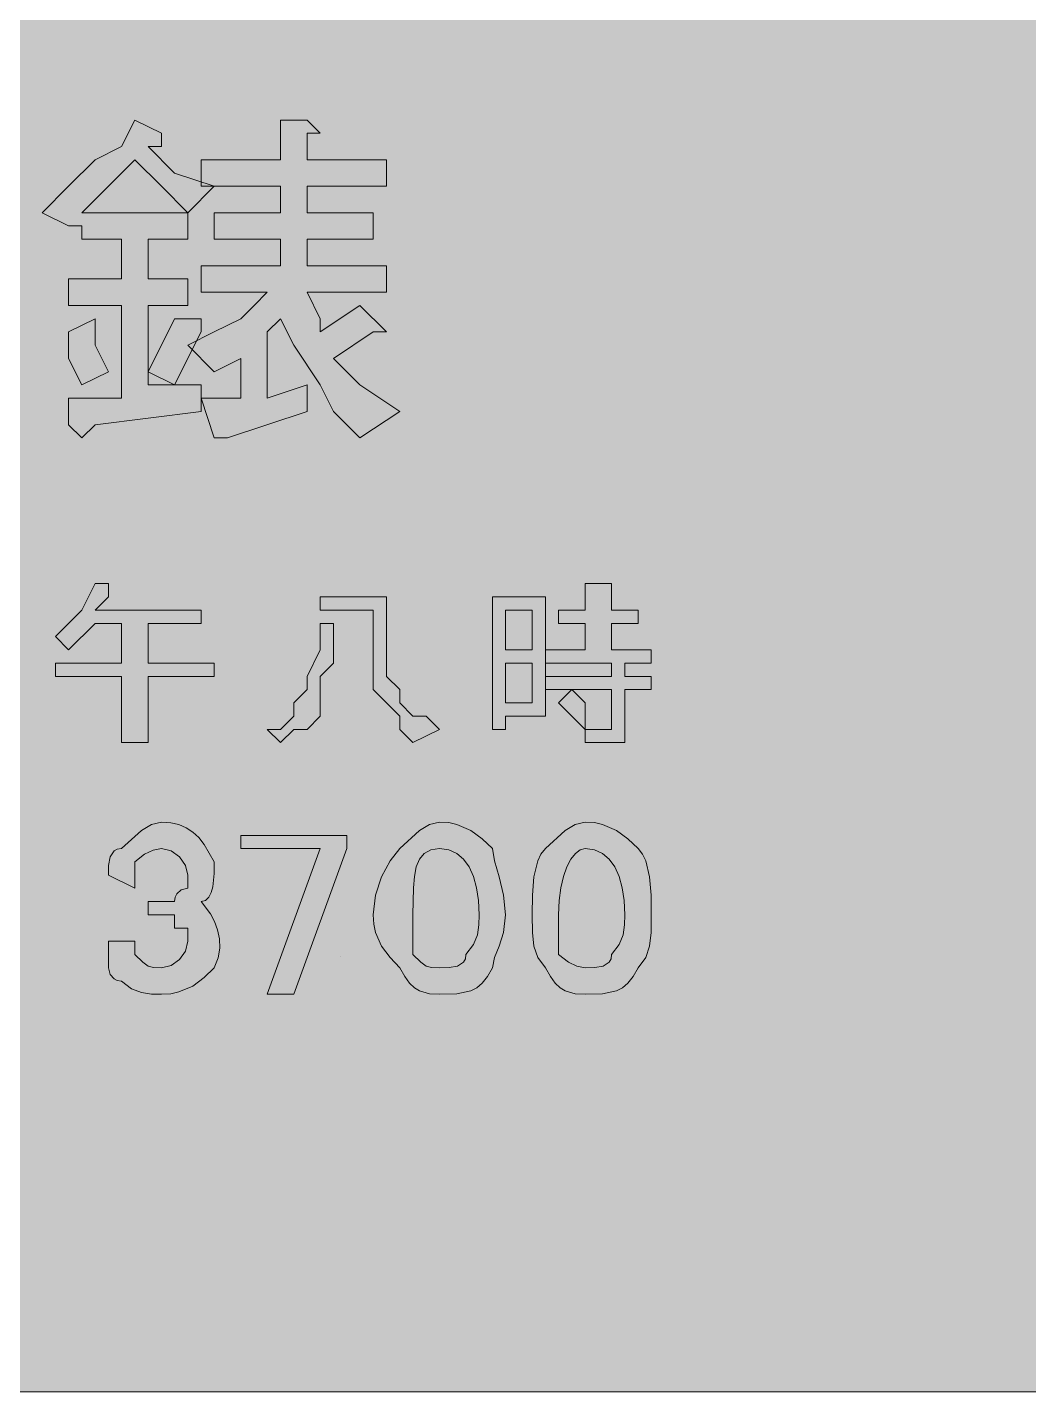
# Model space of a CAD drawing. Header units: metres. Extents: x 10 to 558, y 12 to 259.
# Drawn here: x 363.6 to 454.4, y 12 to 135.6 of the extents above; entities that cross this region are included whole.
import ezdxf

# ---------------------------------------------------------------- set-up
doc = ezdxf.new("R2010")
doc.units = ezdxf.units.M
for name, color, linetype, true_color in [('FILL_BLUE_0000FF', 7, 'Continuous', 0x0000ff), ('FILL_WHITE_FFFFFF', 7, 'Continuous', 0xffffff), ('STROKE_WHITE_FFFFFF', 7, 'Continuous', 0xffffff)]:
    doc.layers.add(name, color=color, linetype=linetype, true_color=true_color)

msp = doc.modelspace()

# ---------------------------------------------------------------- hatches: boundary and pattern name
at = {"layer": 'FILL_BLUE_0000FF', "true_color": 0x0000ff}
h = msp.add_hatch(color=7, dxfattribs=at)
h.dxf.hatch_style = 1
h.paths.add_polyline_path([(552.54, 259.18), (553.8, 259.05), (554.83, 258.69), (555.75, 258), (557.14, 256.39), (557.56, 255.68), (557.85, 255), (558.11, 253.61), (558.15, 252), (558.15, 19.2), (558.15, 15.6), (557.75, 15.55), (557.44, 15.39), (556.95, 14.85), (556.46, 14.08), (555.75, 13.2), (554.83, 12.51), (553.8, 12.15), (552.54, 12.02), (550.95, 12), (16.95, 12), (13.35, 12), (12.6, 12.6), (11.83, 13.01), (10.95, 13.2), (10.26, 14.81), (9.9, 16.2), (9.77, 17.59), (9.75, 19.2), (9.75, 252), (9.75, 255.6), (10.35, 256.35), (10.76, 257.12), (10.95, 258), (11.83, 258.19), (12.6, 258.6), (13.35, 259.2), (16.95, 259.2), (550.95, 259.2), (552.54, 259.18)])
at = {"layer": 'FILL_WHITE_FFFFFF', "true_color": 0xffffff}
h = msp.add_hatch(color=7, dxfattribs=at)
h.dxf.hatch_style = 1
h.paths.add_polyline_path([(374.55, 116.4), (374.55, 112.8), (378.15, 112.8), (378.15, 110.4), (374.55, 110.4), (374.55, 103.2), (379.35, 103.2), (379.35, 100.8), (369.75, 99.6), (368.55, 98.4), (367.35, 99.6), (367.35, 102), (372.15, 102), (372.15, 110.4), (367.35, 110.4), (367.35, 112.8), (372.15, 112.8), (372.15, 116.4), (368.55, 116.4), (368.55, 117.6), (367.35, 117.6), (364.95, 118.8), (367.35, 121.2), (369.75, 123.6), (372.15, 124.8), (373.35, 127.2), (375.75, 126), (375.75, 124.8), (374.55, 124.8), (376.95, 122.4), (380.55, 121.2), (378.15, 118.8), (378.15, 116.4), (374.55, 116.4)])
h.paths.add_polyline_path([(375.75, 121.2), (373.35, 123.6), (370.95, 121.2), (368.55, 118.8), (378.15, 118.8), (375.75, 121.2)], flags=16)
h = msp.add_hatch(color=7, dxfattribs=at)
h.dxf.hatch_style = 1
h.paths.add_polyline_path([(386.55, 123.6), (386.55, 127.2), (388.95, 127.2), (390.15, 126), (388.95, 126), (388.95, 123.6), (396.15, 123.6), (396.15, 121.2), (388.95, 121.2), (388.95, 118.8), (394.95, 118.8), (394.95, 116.4), (388.95, 116.4), (388.95, 114), (396.15, 114), (396.15, 111.6), (388.95, 111.6), (390.15, 109.2), (390.15, 108), (393.75, 110.4), (396.15, 108), (394.95, 108), (391.35, 105.6), (393.75, 103.2), (397.35, 100.8), (393.75, 98.4), (391.35, 100.8), (390.15, 103.2), (387.75, 106.8), (386.55, 109.2), (385.35, 108), (385.35, 102), (388.95, 103.2), (388.95, 100.8), (381.75, 98.4), (380.55, 98.4), (379.35, 102), (382.95, 102), (382.95, 105.6), (380.55, 104.4), (378.15, 106.8), (380.55, 108), (382.95, 109.2), (384.15, 110.4), (385.35, 111.6), (379.35, 111.6), (379.35, 114), (386.55, 114), (386.55, 116.4), (380.55, 116.4), (380.55, 118.8), (386.55, 118.8), (386.55, 121.2), (379.35, 121.2), (379.35, 123.6), (386.55, 123.6)])
h = msp.add_hatch(color=7, dxfattribs=at)
h.dxf.hatch_style = 1
h.paths.add_polyline_path([(369.75, 106.8), (370.95, 104.4), (368.55, 103.2), (367.35, 105.6), (367.35, 108), (369.75, 109.2), (369.75, 106.8)])
h = msp.add_hatch(color=7, dxfattribs=at)
h.dxf.hatch_style = 1
h.paths.add_polyline_path([(376.95, 109.2), (379.35, 109.2), (379.35, 108), (376.95, 103.2), (374.55, 104.4), (376.95, 109.2)])
h = msp.add_hatch(color=7, dxfattribs=at)
h.dxf.hatch_style = 1
h.paths.add_polyline_path([(368.55, 82.8), (369.75, 85.2), (370.95, 85.2), (370.95, 84), (369.75, 82.8), (379.35, 82.8), (379.35, 81.6), (374.55, 81.6), (374.55, 78), (380.55, 78), (380.55, 76.8), (374.55, 76.8), (374.55, 70.8), (372.15, 70.8), (372.15, 76.8), (366.15, 76.8), (366.15, 78), (372.15, 78), (372.15, 81.6), (369.75, 81.6), (367.35, 79.2), (366.15, 80.4), (368.55, 82.8)])
h = msp.add_hatch(color=7, dxfattribs=at)
h.dxf.hatch_style = 1
h.paths.add_polyline_path([(414.15, 81.6), (411.75, 81.6), (411.75, 82.8), (414.15, 82.8), (414.15, 85.2), (415.35, 85.2), (416.55, 85.2), (416.55, 84), (416.55, 82.8), (418.95, 82.8), (418.95, 81.6), (416.55, 81.6), (416.55, 79.2), (420.15, 79.2), (420.15, 78), (417.75, 78), (417.75, 76.8), (420.15, 76.8), (420.15, 75.6), (417.75, 75.6), (417.75, 72), (417.75, 70.8), (416.55, 70.8), (415.35, 70.8), (414.15, 70.8), (414.15, 72), (415.35, 72), (416.55, 72), (416.55, 73.2), (416.55, 75.6), (410.55, 75.6), (410.55, 76.8), (416.55, 76.8), (416.55, 78), (410.55, 78), (410.55, 79.2), (414.15, 79.2), (414.15, 81.6)])
h = msp.add_hatch(color=7, dxfattribs=at)
h.dxf.hatch_style = 1
h.paths.add_polyline_path([(396.15, 84), (396.15, 81.6), (396.15, 80.4), (396.15, 79.2), (396.15, 76.8), (397.35, 75.6), (397.35, 74.4), (398.55, 73.2), (399.75, 73.2), (400.95, 72), (398.55, 70.8), (397.35, 72), (397.35, 73.2), (396.15, 74.4), (394.95, 75.6), (394.95, 76.8), (394.95, 78), (394.95, 79.2), (394.95, 81.6), (394.95, 82.8), (390.15, 82.8), (390.15, 84), (396.15, 84)])
h = msp.add_hatch(color=7, dxfattribs=at)
h.dxf.hatch_style = 1
h.paths.add_polyline_path([(409.35, 73.2), (406.95, 73.2), (406.95, 72), (405.75, 72), (405.75, 73.2), (405.75, 84), (410.55, 84), (410.55, 73.2), (409.35, 73.2)])
h.paths.add_polyline_path([(406.95, 82.8), (406.95, 79.2), (409.35, 79.2), (409.35, 82.8), (406.95, 82.8)], flags=16)
h.paths.add_polyline_path([(409.35, 78), (406.95, 78), (406.95, 74.4), (409.35, 74.4), (409.35, 78)], flags=16)
h = msp.add_hatch(color=7, dxfattribs=at)
h.dxf.hatch_style = 1
h.paths.add_polyline_path([(386.55, 72), (387.75, 73.2), (387.75, 74.4), (388.95, 75.6), (388.95, 76.8), (390.15, 79.2), (390.15, 80.4), (390.15, 81.6), (391.35, 81.6), (391.35, 79.2), (391.35, 78), (390.15, 76.8), (390.15, 74.4), (390.15, 73.2), (388.95, 72), (387.75, 72), (386.55, 70.8), (385.35, 72), (386.55, 72)])
h = msp.add_hatch(color=7, dxfattribs=at)
h.dxf.hatch_style = 1
h.paths.add_polyline_path([(414.15, 74.4), (414.15, 73.2), (414.15, 72), (412.95, 73.2), (411.75, 74.4), (412.95, 75.6), (414.15, 74.4)])
h = msp.add_hatch(color=7, dxfattribs=at)
h.dxf.hatch_style = 1
h.paths.add_polyline_path([(378.15, 54), (376.95, 54), (376.95, 55.2), (374.55, 55.2), (374.55, 56.4), (376.95, 56.4), (377, 56.8), (377.14, 57.09), (377.55, 57.45), (378.15, 57.6), (378.15, 58.8), (377.94, 59.68), (377.4, 60.45), (376.63, 60.99), (375.75, 61.2), (375, 61.05), (374.23, 60.69), (373.35, 60), (373.35, 58.8), (373.35, 57.6), (370.95, 58.8), (370.97, 59.68), (371.1, 60.45), (371.46, 60.99), (371.75, 61.15), (372.15, 61.2), (373.95, 62.85), (374.85, 63.39), (375.75, 63.6), (376.6, 63.54), (377.34, 63.37), (378.01, 63.09), (378.6, 62.7), (379.14, 62.19), (379.63, 61.57), (380.55, 60), (380.53, 58.93), (380.4, 57.75), (380.26, 57.22), (380.04, 56.79), (379.75, 56.51), (379.35, 56.4), (380.21, 55.29), (380.57, 54.61), (380.85, 53.85), (381.01, 53.04), (381.04, 52.18), (380.89, 51.3), (380.55, 50.4), (379.63, 49.52), (378.6, 48.75), (377.34, 48.21), (376.6, 48.05), (375.75, 48), (374.85, 48.02), (373.95, 48.15), (373.05, 48.51), (372.15, 49.2), (371.75, 49.25), (371.46, 49.39), (371.1, 49.8), (370.95, 50.4), (370.95, 52.8), (373.35, 52.8), (373.35, 51.6), (374.06, 50.91), (374.55, 50.55), (375.04, 50.42), (375.75, 50.4), (376.63, 50.61), (377.4, 51.15), (377.94, 51.92), (378.15, 52.8), (378.15, 54)])
h = msp.add_hatch(color=7, dxfattribs=at)
h.dxf.hatch_style = 1
h.paths.add_polyline_path([(395.7, 58.65), (396.47, 60.09), (397.35, 61.2), (399.15, 62.85), (400.05, 63.39), (400.95, 63.6), (401.8, 63.55), (402.54, 63.39), (403.8, 62.85), (404.83, 62.08), (405.75, 61.2), (405.94, 60.09), (406.35, 58.65), (406.76, 56.98), (406.95, 55.2), (406.76, 53.61), (406.35, 52.35), (405.94, 51.32), (405.75, 50.4), (405.3, 49.61), (404.83, 49.01), (404.34, 48.59), (403.8, 48.3), (402.54, 48.04), (400.95, 48), (400.05, 48.04), (399.15, 48.3), (398.7, 48.59), (398.25, 49.01), (397.8, 49.61), (397.35, 50.4), (396.47, 51.32), (395.7, 52.35), (395.16, 53.61), (395, 54.35), (394.95, 55.2), (395.16, 56.98), (395.7, 58.65)])
h.paths.add_polyline_path([(402.6, 50.55), (403.14, 50.91), (403.3, 51.2), (403.35, 51.6), (404.04, 52.5), (404.4, 53.4), (404.53, 54.3), (404.55, 55.2), (404.49, 56.49), (404.32, 57.66), (404.04, 58.68), (403.65, 59.55), (403.14, 60.25), (402.52, 60.77), (401.79, 61.09), (400.95, 61.2), (400.16, 61.09), (399.56, 60.77), (399.14, 60.25), (398.85, 59.55), (398.68, 58.68), (398.59, 57.66), (398.55, 55.2), (398.55, 51.6), (399.26, 50.91), (399.75, 50.55), (400.24, 50.42), (400.95, 50.4), (401.83, 50.42), (402.6, 50.55)], flags=16)
h = msp.add_hatch(color=7, dxfattribs=at)
h.dxf.hatch_style = 1
h.paths.add_polyline_path([(409.5, 58.65), (409.86, 60.09), (410.15, 60.7), (410.55, 61.2), (412.35, 62.85), (413.25, 63.39), (414.15, 63.6), (415, 63.55), (415.74, 63.39), (417, 62.85), (418.03, 62.08), (418.95, 61.2), (419.35, 60.7), (419.64, 60.09), (420, 58.65), (420.13, 56.98), (420.15, 55.2), (420.13, 53.61), (420, 52.35), (419.64, 51.32), (418.95, 50.4), (418.5, 49.61), (418.03, 49.01), (417.54, 48.59), (417, 48.3), (415.74, 48.04), (414.15, 48), (413.25, 48.04), (412.35, 48.3), (411.9, 48.59), (411.45, 49.01), (411, 49.61), (410.55, 50.4), (409.86, 51.32), (409.5, 52.35), (409.37, 53.61), (409.35, 55.2), (409.37, 56.98), (409.5, 58.65)])
h.paths.add_polyline_path([(415.8, 50.55), (416.34, 50.91), (416.5, 51.2), (416.55, 51.6), (417.24, 52.5), (417.6, 53.4), (417.73, 54.3), (417.75, 55.2), (417.69, 56.49), (417.52, 57.66), (417.24, 58.68), (416.85, 59.55), (416.34, 60.25), (415.72, 60.77), (414.99, 61.09), (414.15, 61.2), (413.7, 61.09), (413.27, 60.77), (412.86, 60.25), (412.5, 59.55), (412.19, 58.68), (411.96, 57.66), (411.8, 56.49), (411.75, 55.2), (411.75, 51.6), (412.63, 50.91), (413.4, 50.55), (414.15, 50.4), (415.03, 50.42), (415.8, 50.55)], flags=16)
h = msp.add_hatch(color=7, dxfattribs=at)
h.dxf.hatch_style = 1
h.paths.add_polyline_path([(390.15, 61.2), (382.95, 61.2), (382.95, 62.4), (392.55, 62.4), (392.55, 61.2), (387.75, 48), (385.35, 48), (390.15, 61.2)])

# ---------------------------------------------------------------- linework, layer by layer
at = {"layer": 'FILL_BLUE_0000FF', "lineweight": 0, "true_color": 0x0000ff}
msp.add_lwpolyline([(16.95, 259.2), (550.95, 259.2), (552.54, 259.18), (553.8, 259.05), (554.83, 258.69), (555.75, 258), (557.14, 256.39), (557.56, 255.68), (557.85, 255), (558.11, 253.61), (558.15, 252), (558.15, 19.2), (558.15, 15.6), (557.75, 15.55), (557.44, 15.39), (556.95, 14.85), (556.46, 14.08), (555.75, 13.2), (554.83, 12.51), (553.8, 12.15), (552.54, 12.02), (550.95, 12), (16.95, 12)], dxfattribs=at)
at = {"layer": 'FILL_WHITE_FFFFFF', "lineweight": 0, "true_color": 0xffffff}
for points in [[(374.55, 116.4), (374.55, 112.8), (378.15, 112.8), (378.15, 110.4), (374.55, 110.4), (374.55, 103.2), (379.35, 103.2), (379.35, 100.8), (369.75, 99.6), (368.55, 98.4), (367.35, 99.6), (367.35, 102), (372.15, 102), (372.15, 110.4), (367.35, 110.4), (367.35, 112.8), (372.15, 112.8), (372.15, 116.4), (368.55, 116.4), (368.55, 117.6), (367.35, 117.6), (364.95, 118.8), (367.35, 121.2), (369.75, 123.6), (372.15, 124.8), (373.35, 127.2), (375.75, 126), (375.75, 124.8), (374.55, 124.8), (376.95, 122.4), (380.55, 121.2), (378.15, 118.8), (378.15, 116.4)], [(386.55, 123.6), (386.55, 127.2), (388.95, 127.2), (390.15, 126), (388.95, 126), (388.95, 123.6), (396.15, 123.6), (396.15, 121.2), (388.95, 121.2), (388.95, 118.8), (394.95, 118.8), (394.95, 116.4), (388.95, 116.4), (388.95, 114), (396.15, 114), (396.15, 111.6), (388.95, 111.6), (390.15, 109.2), (390.15, 108), (393.75, 110.4), (396.15, 108), (394.95, 108), (391.35, 105.6), (393.75, 103.2), (397.35, 100.8), (393.75, 98.4), (391.35, 100.8), (390.15, 103.2), (387.75, 106.8), (386.55, 109.2), (385.35, 108), (385.35, 102), (388.95, 103.2), (388.95, 100.8), (381.75, 98.4), (380.55, 98.4), (379.35, 102), (382.95, 102), (382.95, 105.6), (380.55, 104.4), (378.15, 106.8), (380.55, 108), (382.95, 109.2), (384.15, 110.4), (385.35, 111.6), (379.35, 111.6), (379.35, 114), (386.55, 114), (386.55, 116.4), (380.55, 116.4), (380.55, 118.8), (386.55, 118.8), (386.55, 121.2), (379.35, 121.2), (379.35, 123.6)], [(375.75, 121.2), (373.35, 123.6), (370.95, 121.2), (368.55, 118.8), (378.15, 118.8)], [(369.75, 106.8), (370.95, 104.4), (368.55, 103.2), (367.35, 105.6), (367.35, 108), (369.75, 109.2)], [(376.95, 109.2), (379.35, 109.2), (379.35, 108), (376.95, 103.2), (374.55, 104.4)], [(368.55, 82.8), (369.75, 85.2), (370.95, 85.2), (370.95, 84), (369.75, 82.8), (379.35, 82.8), (379.35, 81.6), (374.55, 81.6), (374.55, 78), (380.55, 78), (380.55, 76.8), (374.55, 76.8), (374.55, 70.8), (372.15, 70.8), (372.15, 76.8), (366.15, 76.8), (366.15, 78), (372.15, 78), (372.15, 81.6), (369.75, 81.6), (367.35, 79.2), (366.15, 80.4)], [(414.15, 81.6), (411.75, 81.6), (411.75, 82.8), (414.15, 82.8), (414.15, 85.2), (415.35, 85.2), (416.55, 85.2), (416.55, 84), (416.55, 82.8), (418.95, 82.8), (418.95, 81.6), (416.55, 81.6), (416.55, 79.2), (420.15, 79.2), (420.15, 78), (417.75, 78), (417.75, 76.8), (420.15, 76.8), (420.15, 75.6), (417.75, 75.6), (417.75, 72), (417.75, 70.8), (416.55, 70.8), (415.35, 70.8), (414.15, 70.8), (414.15, 72), (415.35, 72), (416.55, 72), (416.55, 73.2), (416.55, 75.6), (410.55, 75.6), (410.55, 76.8), (416.55, 76.8), (416.55, 78), (410.55, 78), (410.55, 79.2), (414.15, 79.2)], [(396.15, 84), (396.15, 81.6), (396.15, 80.4), (396.15, 79.2), (396.15, 76.8), (397.35, 75.6), (397.35, 74.4), (398.55, 73.2), (399.75, 73.2), (400.95, 72), (398.55, 70.8), (397.35, 72), (397.35, 73.2), (396.15, 74.4), (394.95, 75.6), (394.95, 76.8), (394.95, 78), (394.95, 79.2), (394.95, 81.6), (394.95, 82.8), (390.15, 82.8), (390.15, 84)], [(409.35, 73.2), (406.95, 73.2), (406.95, 72), (405.75, 72), (405.75, 73.2), (405.75, 84), (410.55, 84), (410.55, 73.2)], [(386.55, 72), (387.75, 73.2), (387.75, 74.4), (388.95, 75.6), (388.95, 76.8), (390.15, 79.2), (390.15, 80.4), (390.15, 81.6), (391.35, 81.6), (391.35, 79.2), (391.35, 78), (390.15, 76.8), (390.15, 74.4), (390.15, 73.2), (388.95, 72), (387.75, 72), (386.55, 70.8), (385.35, 72)], [(406.95, 82.8), (406.95, 79.2), (409.35, 79.2), (409.35, 82.8)], [(409.35, 78), (406.95, 78), (406.95, 74.4), (409.35, 74.4)], [(414.15, 74.4), (414.15, 73.2), (414.15, 72), (412.95, 73.2), (411.75, 74.4), (412.95, 75.6)], [(378.15, 54), (376.95, 54), (376.95, 55.2), (374.55, 55.2), (374.55, 56.4), (376.95, 56.4), (377, 56.8), (377.14, 57.09), (377.55, 57.45), (378.15, 57.6), (378.15, 58.8), (377.94, 59.68), (377.4, 60.45), (376.63, 60.99), (375.75, 61.2), (375, 61.05), (374.23, 60.69), (373.35, 60), (373.35, 58.8), (373.35, 57.6), (370.95, 58.8), (370.97, 59.68), (371.1, 60.45), (371.46, 60.99), (371.75, 61.15), (372.15, 61.2), (373.95, 62.85), (374.85, 63.39), (375.75, 63.6), (376.6, 63.54), (377.34, 63.37), (378.01, 63.09), (378.6, 62.7), (379.14, 62.19), (379.63, 61.57), (380.55, 60), (380.53, 58.93), (380.4, 57.75), (380.26, 57.22), (380.04, 56.79), (379.75, 56.51), (379.35, 56.4), (380.21, 55.29), (380.57, 54.61), (380.85, 53.85), (381.01, 53.04), (381.04, 52.18), (380.89, 51.3), (380.55, 50.4), (379.63, 49.52), (378.6, 48.75), (377.34, 48.21), (376.6, 48.05), (375.75, 48), (374.85, 48.02), (373.95, 48.15), (373.05, 48.51), (372.15, 49.2), (371.75, 49.25), (371.46, 49.39), (371.1, 49.8), (370.95, 50.4), (370.95, 52.8), (373.35, 52.8), (373.35, 51.6), (374.06, 50.91), (374.55, 50.55), (375.04, 50.42), (375.75, 50.4), (376.63, 50.61), (377.4, 51.15), (377.94, 51.92), (378.15, 52.8)], [(395.7, 58.65), (396.47, 60.09), (397.35, 61.2), (399.15, 62.85), (400.05, 63.39), (400.95, 63.6), (401.8, 63.55), (402.54, 63.39), (403.8, 62.85), (404.83, 62.08), (405.75, 61.2), (405.94, 60.09), (406.35, 58.65), (406.76, 56.98), (406.95, 55.2), (406.76, 53.61), (406.35, 52.35), (405.94, 51.32), (405.75, 50.4), (405.3, 49.61), (404.83, 49.01), (404.34, 48.59), (403.8, 48.3), (402.54, 48.04), (400.95, 48), (400.05, 48.04), (399.15, 48.3), (398.7, 48.59), (398.25, 49.01), (397.8, 49.61), (397.35, 50.4), (396.47, 51.32), (395.7, 52.35), (395.16, 53.61), (395, 54.35), (394.95, 55.2), (395.16, 56.98)], [(409.5, 58.65), (409.86, 60.09), (410.15, 60.7), (410.55, 61.2), (412.35, 62.85), (413.25, 63.39), (414.15, 63.6), (415, 63.55), (415.74, 63.39), (417, 62.85), (418.03, 62.08), (418.95, 61.2), (419.35, 60.7), (419.64, 60.09), (420, 58.65), (420.13, 56.98), (420.15, 55.2), (420.13, 53.61), (420, 52.35), (419.64, 51.32), (418.95, 50.4), (418.5, 49.61), (418.03, 49.01), (417.54, 48.59), (417, 48.3), (415.74, 48.04), (414.15, 48), (413.25, 48.04), (412.35, 48.3), (411.9, 48.59), (411.45, 49.01), (411, 49.61), (410.55, 50.4), (409.86, 51.32), (409.5, 52.35), (409.37, 53.61), (409.35, 55.2), (409.37, 56.98)], [(390.15, 61.2), (382.95, 61.2), (382.95, 62.4), (392.55, 62.4), (392.55, 61.2), (387.75, 48), (385.35, 48)], [(402.6, 50.55), (403.14, 50.91), (403.3, 51.2), (403.35, 51.6), (404.04, 52.5), (404.4, 53.4), (404.53, 54.3), (404.55, 55.2), (404.49, 56.49), (404.32, 57.66), (404.04, 58.68), (403.65, 59.55), (403.14, 60.25), (402.52, 60.77), (401.79, 61.09), (400.95, 61.2), (400.16, 61.09), (399.56, 60.77), (399.14, 60.25), (398.85, 59.55), (398.68, 58.68), (398.59, 57.66), (398.55, 55.2), (398.55, 51.6), (399.26, 50.91), (399.75, 50.55), (400.24, 50.42), (400.95, 50.4), (401.83, 50.42)], [(415.8, 50.55), (416.34, 50.91), (416.5, 51.2), (416.55, 51.6), (417.24, 52.5), (417.6, 53.4), (417.73, 54.3), (417.75, 55.2), (417.69, 56.49), (417.52, 57.66), (417.24, 58.68), (416.85, 59.55), (416.34, 60.25), (415.72, 60.77), (414.99, 61.09), (414.15, 61.2), (413.7, 61.09), (413.27, 60.77), (412.86, 60.25), (412.5, 59.55), (412.19, 58.68), (411.96, 57.66), (411.8, 56.49), (411.75, 55.2), (411.75, 51.6), (412.63, 50.91), (413.4, 50.55), (414.15, 50.4), (415.03, 50.42)]]:
    msp.add_lwpolyline(points, close=True, dxfattribs=at)
at = {"layer": 'STROKE_WHITE_FFFFFF', "lineweight": 0, "true_color": 0xffffff}
for points in [[(391.95, 51.44), (391.95, 51.44)], [(391.95, 51.44), (391.95, 51.44)], [(391.95, 51.44), (391.95, 51.44)], [(391.95, 51.44), (391.95, 51.44)], [(391.95, 51.44), (391.95, 51.44)], [(391.95, 51.44), (391.95, 51.44)], [(411.95, 51.44), (411.95, 51.44)], [(411.95, 51.44), (411.95, 51.44)], [(411.95, 51.44), (411.95, 51.44)], [(411.95, 51.44), (411.95, 51.44)], [(411.95, 51.44), (411.95, 51.44)], [(411.95, 51.44), (411.95, 51.44)]]:
    msp.add_lwpolyline(points, dxfattribs=at)

doc.saveas('drawing.dxf')
